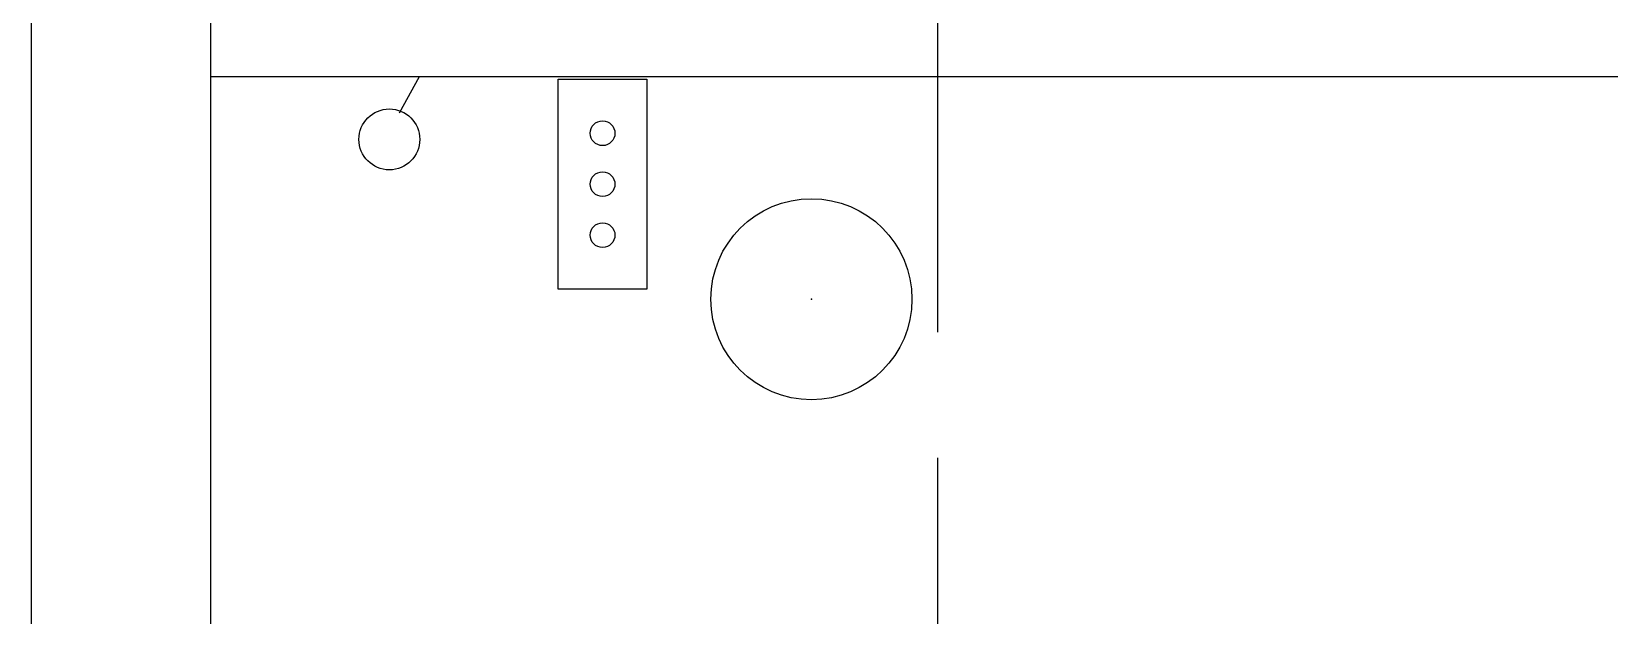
# Model space of a CAD drawing. Header units: millimetres. Extents: x 1251.1 to 1334.1, y 1577.6 to 1641.3.
# Drawn here: x 1298.446 to 1301.085, y 1614.917 to 1615.894 of the extents above; entities that cross this region are included whole.
import ezdxf

# ---------------------------------------------------------------- set-up
doc = ezdxf.new("R2010")
doc.units = ezdxf.units.MM
doc.linetypes.add('ACAD_ISO02W100', pattern=[15, 12, -3])
doc.linetypes.add('DASHED2', pattern=[9.525, 6.35, -3.175])
doc.layers.add('IMPIANTO ELETTRICO', color=7, linetype='Continuous')
doc.layers.add('MURATURA', color=140, linetype='Continuous')

msp = doc.modelspace()

# ---------------------------------------------------------------- linework, layer by layer
at = {"layer": 'IMPIANTO ELETTRICO', "linetype": 'Continuous'}
msp.add_lwpolyline([(1299.061, 1615.7581), (1299.0945, 1615.8189), (1299.181, 1615.8189)], dxfattribs=at)
msp.add_lwpolyline([(1299.3266, 1615.8144), (1299.4748, 1615.8144), (1299.4748, 1615.4627), (1299.3266, 1615.4627)], close=True, dxfattribs=at)
for centre, radius in [((1299.0441, 1615.7135), 0.0509), ((1299.4007, 1615.7238), 0.0207), ((1299.4007, 1615.6386), 0.0207), ((1299.75, 1615.4461), 0.1682), ((1299.4007, 1615.5533), 0.0207)]:
    msp.add_circle(centre, radius, dxfattribs=at)
at = {"layer": 'IMPIANTO ELETTRICO', "linetype": 'DASHED2'}
msp.add_point((1299.75, 1615.4461), dxfattribs=at)
at = {"layer": 'MURATURA', "linetype": 'ACAD_ISO02W100'}
msp.add_line((1299.9612, 1627.781), (1299.9612, 1606.633), dxfattribs=at)
at = {"layer": 'MURATURA', "linetype": 'ACAD_ISO02W100', "ltscale": 0.07}
msp.add_line((1299.9612, 1627.781), (1299.9612, 1606.633), dxfattribs=at)
at = {"layer": 'MURATURA'}
for p, q in [((1298.4456, 1610.4513), (1298.4456, 1620.4513)), ((1298.7456, 1610.4513), (1298.7456, 1615.9689)), ((1298.7456, 1615.8189), (1302.7456, 1615.8189))]:
    msp.add_line(p, q, dxfattribs=at)

doc.saveas('drawing.dxf')
